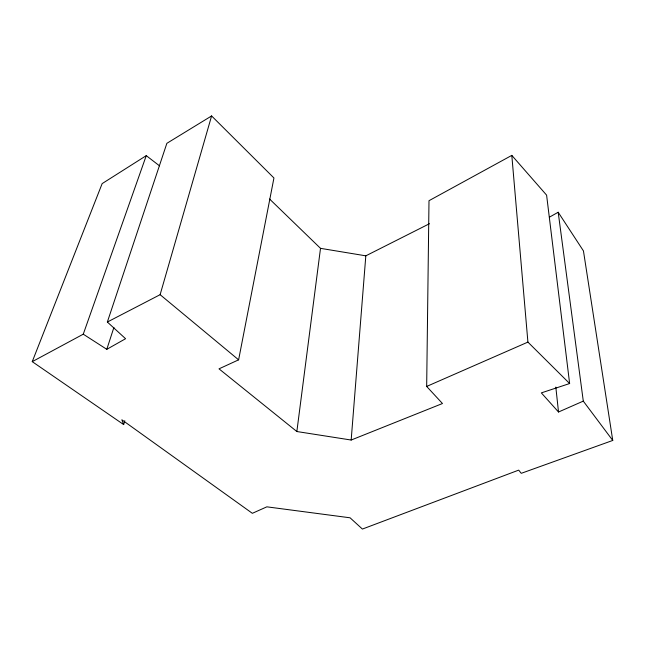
<?xml version="1.0" encoding="UTF-8"?>
<svg xmlns="http://www.w3.org/2000/svg" width="645" height="645" viewBox="0 0 645 645"><rect width="100%" height="100%" fill="white"/><g stroke="black" fill="none" stroke-linecap="round" stroke-linejoin="round"><path stroke-width="0.97" d="M124.791 420.725L123.679 424.595L32.25 361.651L83.261 334.191L106.796 349.324L125.581 338.714L107.352 322.024L166.862 143.327L211.608 115.939L273.94 177.98L238.618 359.837L219.01 368.843L296.853 431.529L351.17 440.035L442.47 403.528L426.668 386.436L428.998 200.7L511.808 155.381L546.605 195.145L569.632 383.541L541.34 392.886L558.522 412.01L583.29 401.117L558.191 212.245L549.419 217.163M351.17 440.035L365.82 255.831L429.489 223.702M296.853 431.529L320.509 248.341L269.578 199.031M107.352 322.024L160.121 294.684L211.608 115.939M106.796 349.324L113.915 327.394M83.261 334.191L146.262 155.638L159.533 165.854M32.25 361.651L102.152 183.607L146.262 155.638M426.668 386.436L527.916 342.1L569.632 383.541M558.191 212.245L583.451 250.921L612.75 440.446L521.249 473.325L518.701 470.124L362.409 529.061L350.074 517.798L266.853 506.833L252.348 513.315L121.832 419.766L123.679 424.595M320.509 248.341L365.82 255.831M160.121 294.684L238.618 359.837M583.29 401.117L612.75 440.446M555.813 387.081L558.522 412.01M511.808 155.381L527.916 342.1"/></g></svg>
